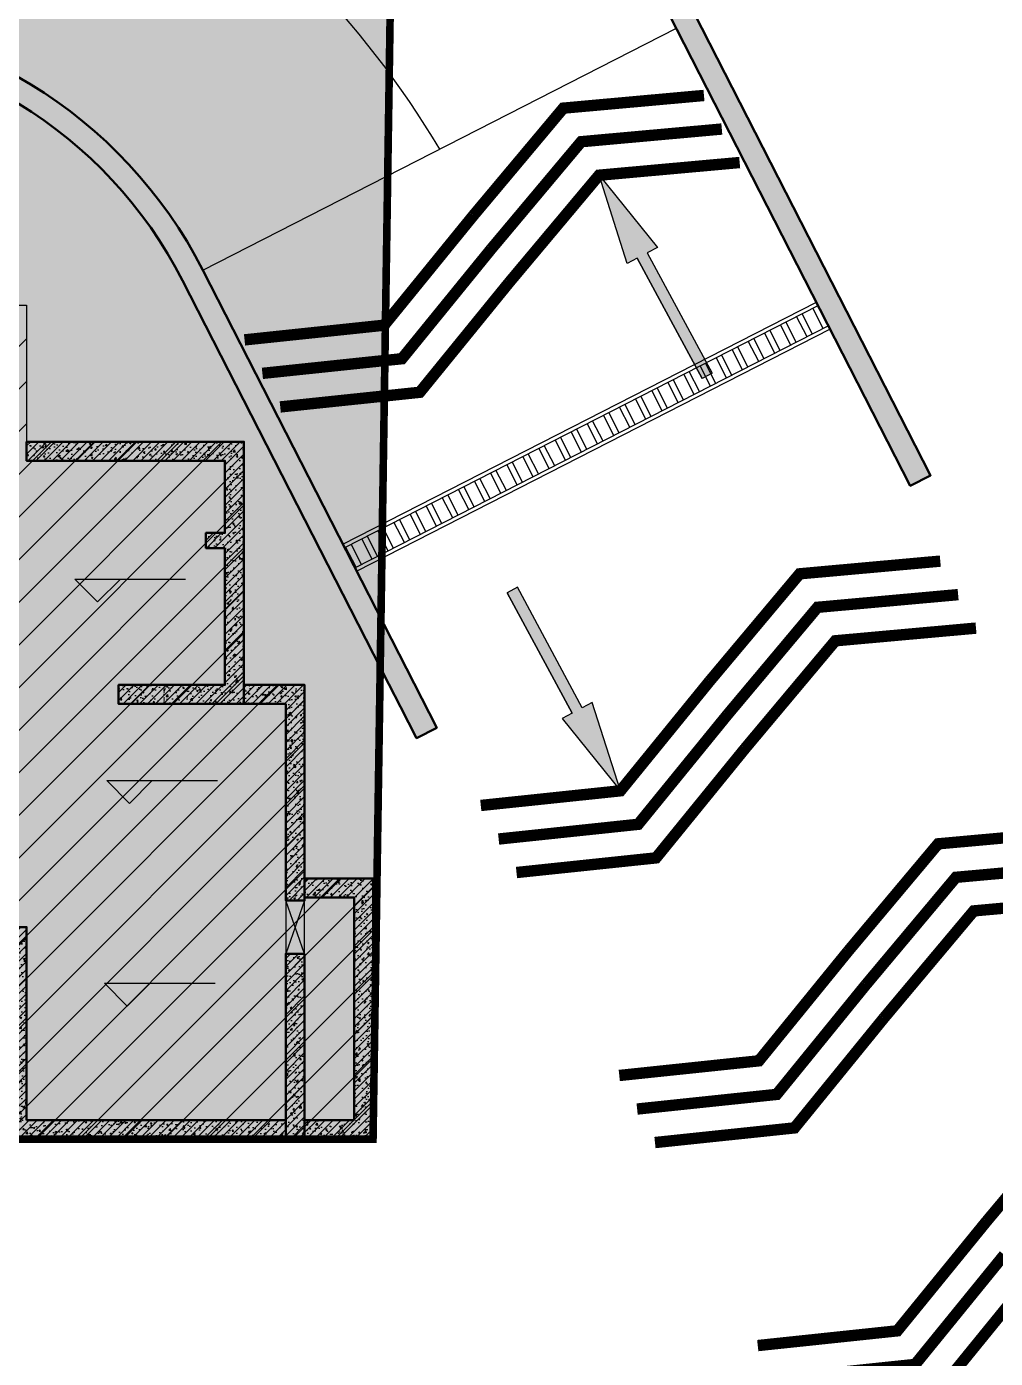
# Model space of a CAD drawing. Extents: x -1338203 to 1886333, y -530034 to 1031844.
# Drawn here: x 808017 to 820769, y 177562 to 195095 of the extents above; entities that cross this region are included whole.
import ezdxf

# ---------------------------------------------------------------- set-up
doc = ezdxf.new("R2010")
doc.units = 0
doc.header["$LTSCALE"] = 1000
doc.header["$MEASUREMENT"] = 0
for name, color, linetype in [('0A-A-SYMB', 13, 'Continuous'), ('A-001-平面参照B1$0$$AUDIT-BAD-LAYER', 7, 'Continuous'), ('A-001-平面参照B1$0$A-001-平面参照B1$0$A001-消防道路与扑救场地参照$0$0A-DETL-HATH', 8, 'Continuous'), ('A-001-平面参照B1$0$A-001-平面参照B1$0$A001-消防道路与扑救场地参照$0$A-001-平面B1$0$0A-P-ROOF-DRAN', 190, 'Continuous'), ('A-06-平面B1$0$0A-A-SYMB-ELEV', 150, 'Continuous'), ('S-06-墙柱B1_1$0$0S-CW-HATCH', 251, 'Continuous'), ('S-06-墙柱B1_1$0$0S-CW-HATCH-UP', 251, 'Continuous'), ('S-06-墙柱B1_1$0$0S-S-HOLE', 55, 'Continuous'), ('S001地下一墙柱$0$S001地下一墙柱$0$0S-CW-HATCH', 251, 'Continuous'), ('S001地下一墙柱$0$S001地下一墙柱$0$0S-CW-HATCH-UP', 251, 'Continuous'), ('地面指向箭头', 7, 'Continuous'), ('坡道线', 7, 'Continuous')]:
    doc.layers.add(name, color=color, linetype=linetype)
doc.layers.add('p-a-wall', color=7, linetype='Continuous', lineweight=50)
doc.layers.add('S001地下一墙柱$0$S001地下一墙柱$0$0S-CW-LINE', color=7, linetype='Continuous', lineweight=50)
doc.layers.add('p-h-walkable', color=7, linetype='Continuous', lineweight=70, true_color=0xf0f0f0)
pattern_1 = [(45, (-164697.56, 574717.22), (-53.0330086, 53.0330086), []), (50, (-164697.56, 574717.22), (215.178055, -18.82564), [22.5, -247.5]), (355, (-164697.56, 574717.22), (-41.6254, 225.65764), [18, -198]), (100.4514, (-164679.63, 574715.65), (173.552815, 206.831863), [19.122057, -210.342634]), (46.1842, (-164697.56, 574777.22), (320.172315, -49.655704), [33.75, -371.25]), (96.6356, (-164670.88, 574773.08), (280.39881, 292.23536), [28.68309, -315.5139]), (351.1842, (-164697.56, 574777.22), (280.39858, 292.23558), [27, -297]), (21, (-164667.56, 574762.22), (179.072116, -120.785667), [22.5, -247.5]), (326, (-164667.56, 574762.22), (72.9946, 217.545014), [18, -198]), (71.4514, (-164652.64, 574752.15), (252.06679, 96.75915), [19.122057, -210.342634]), (37.5, (-164697.56, 574717.22), (3.6479566, 99.868156), [0, -195.6, 0, -201, 0, -198.75]), (7.5, (-164697.56, 574717.22), (78.920861, 118.323514), [0, -114.6, 0, -191.1, 0, -75.75]), (327.5, (-164764.46, 574717.22), (160.146731, -6.7664615), [0, -75, 0, -234, 0, -310.5]), (317.5, (-164794.46, 574717.22), (174.95585, 30.031495), [0, -97.5, 0, -155.4, 0, -220.5])]

# ---------------------------------------------------------------- blocks, each defined once
blk = doc.blocks.new('A-001-平面参照B1')
at = {"layer": 'A-001-平面参照B1$0$A-001-平面参照B1$0$A001-消防道路与扑救场地参照$0$0A-DETL-HATH'}
h = blk.add_hatch(dxfattribs=at)
h.set_pattern_fill('ANSI32', color=256, scale=50, angle=252.0735)
h.set_pattern_definition([(297.073467, (-477063.6, 778597.63), (212.032136, 108.378453), []), (297.073467, (-477098.15, 778490.83), (212.032136, 108.378453), [])])
h.paths.add_polyline_path([(52071, -115465), (52208, -115732), (45975, -118918), (45838, -118651)])
at = {"layer": '0A-A-SYMB'}
blk.add_lwpolyline([(47089, -113408, 0.241485), (37541, -107410), (32748, -107410)], format="xyb", dxfattribs=at)
at = {"layer": 'A-001-平面参照B1$0$$AUDIT-BAD-LAYER'}
blk.add_line((43972, -115001), (50205, -111815), dxfattribs=at)
at = {"layer": 'A-001-平面参照B1$0$A-001-平面参照B1$0$A001-消防道路与扑救场地参照$0$A-001-平面B1$0$0A-P-ROOF-DRAN'}
for points in [[(45815, -118607), (52048, -115421), (52230, -115777), (45997, -118963)], [(52071, -115465), (52208, -115732), (45975, -118918), (45838, -118651)]]:
    blk.add_lwpolyline(points, close=True, dxfattribs=at)
blk = doc.blocks.new('直行')
at = {"layer": '地面指向箭头'}
blk.add_hatch(color=251, dxfattribs=at).paths.add_polyline_path([(-29241, 4059962), (-29466, 4058762), (-29316, 4058762), (-29316, 4056961), (-29166, 4056961), (-29166, 4058762), (-29016, 4058762)])
at = {"layer": '地面指向箭头', "color": 251}
blk.add_lwpolyline([(-29316, 4058762), (-29316, 4056961), (-29316, 4058762), (-29316, 4058762), (-29466, 4058762), (-29241, 4059962), (-29016, 4058762), (-29166, 4058762), (-29166, 4056961), (-29316, 4056961), (-29316, 4056961)], dxfattribs=at)
blk = doc.blocks.new('A$C9cb663f1')
at = {"layer": '坡道线', "color": 251, "const_width": 150}
for points in [[(401249, -169155), (402436, -167739), (404287, -167572)], [(401484, -169596), (402671, -168181), (404522, -168014)], [(401719, -170038), (402906, -168622), (404757, -168455)], [(398239, -170790), (400076, -170597), (401249, -169155)], [(398474, -171231), (400311, -171038), (401484, -169596)], [(398709, -171673), (400546, -171480), (401719, -170038)], [(404360, -175285), (405547, -173870), (407398, -173703)], [(404594, -175727), (405782, -174311), (407633, -174144)], [(404829, -176168), (406016, -174752), (407868, -174585)], [(401349, -176920), (403187, -176727), (404360, -175285)], [(401584, -177362), (403421, -177168), (404594, -175727)], [(401819, -177803), (403656, -177610), (404829, -176168)], [(406183, -178840), (407370, -177425), (409221, -177258)], [(406417, -179282), (407604, -177866), (409456, -177699)], [(406652, -179723), (407839, -178308), (409691, -178141)], [(403172, -180475), (405010, -180282), (406183, -178840)], [(403407, -180917), (405244, -180724), (406417, -179282)], [(403642, -181358), (405479, -181165), (406652, -179723)], [(408006, -182396), (409193, -180980), (411044, -180813)], [(404995, -184031), (406832, -183837), (408006, -182396)], [(405230, -184472), (407067, -184279), (408240, -182837)], [(405465, -184914), (407302, -184720), (408475, -183278)]]:
    blk.add_lwpolyline(points, dxfattribs=at)
at = {"layer": '地面指向箭头', "color": 251, "rotation": 28.28983909355518}
blk.add_blockref('直行', (2352801, -3729810), dxfattribs=at)
at = {"layer": '地面指向箭头', "color": 251, "xscale": -1, "rotation": 208.289839093601}
blk.add_blockref('直行', (-1495211, 3412178), dxfattribs=at)
blk = doc.blocks.new('A-06-平面B1')
at = {"layer": 'A-06-平面B1$0$0A-A-SYMB-ELEV'}
for p, q in [((51025, 4782), (50725, 5082)), ((50725, 5082), (52183, 5082)), ((51025, 4782), (51325, 5082)), ((51444, 2129), (51144, 2429)), ((51144, 2429), (52602, 2429)), ((51444, 2129), (51744, 2429)), ((51415, -539), (51115, -239)), ((51115, -239), (52574, -239)), ((51415, -539), (51715, -239))]:
    blk.add_line(p, q, dxfattribs=at)

msp = doc.modelspace()

# ---------------------------------------------------------------- hatches: boundary and pattern name
at = {"ltscale": 0.002}
h = msp.add_hatch(dxfattribs=at)
h.set_pattern_fill('ANSI31', color=8, scale=250)
h.set_pattern_definition([(45, (321361.53, 273455.2), (-280.633, 280.633), [])])
h.paths.add_polyline_path([(753816.6, 180574.4), (754891.6, 180574.4), (754891.6, 183199.3), (752961.6, 183199.3), (752961.6, 186304.3), (752761.6, 186304.3), (752761.8, 191429.2), (756766.6, 191429.2), (756766.6, 193899.3), (759886.6, 193899.3), (759886.6, 191429.3), (774336.6, 191429.3), (774336.6, 191429.3), (778466.6, 191429.3), (778466.3, 193899.3), (781586.3, 193899.3), (781586.6, 191429.3), (798966.6, 191429.3), (798966.6, 193899.3), (802086.6, 193899.3), (802086.6, 192329.3), (806216.6, 192329.3), (806216.6, 191429.3), (808016.6, 191429.3), (808016.6, 189629.3), (810876.6, 189629.3), (810876.6, 186429.3), (811676.6, 186429.3), (811676.6, 183876), (812576.6, 183876), (812576.6, 180449.3), (804086.6, 180449.3), (804086.6, 179449.3), (804236.6, 179449.3), (804236.6, 179049.3), (797616.6, 179049.3), (797616.6, 179449.3), (797766.6, 179449.3), (797766.6, 180449.3), (782786.6, 180449.3), (782786.6, 179449.3), (782936.6, 179449.3), (782936.6, 179049.3), (776316.6, 179049.3), (776316.6, 179449.3), (776466.6, 179449.3), (776466.6, 180449.3), (761086.6, 180449.3), (761086.6, 179449.3), (761236.6, 179449.3), (761236.6, 179049.3), (753816.6, 179049.3)])
at = {"layer": 'p-h-walkable', "ltscale": 0.002}
h = msp.add_hatch(color=256, dxfattribs=at)
h.dxf.hatch_style = 1
h.paths.add_polyline_path([(633826.6, 244460.7), (640276.6, 244575.6), (640576.6, 234544.8), (645576.7, 234544.6), (645576.7, 209278.9), (732355.9, 209029), (732355.1, 235229.9), (738506.7, 235229.9), (738506.6, 268838.9), (732734.3, 268838.9), (732734.3, 272898.9), (711963.1, 272898.9), (711963.1, 278984.7), (717256.7, 278984.7), (717256.7, 284049), (733571.6, 284135.6), (733996.6, 290449.1), (739216.6, 290449.1), (739766.6, 284299.1), (754626.6, 284299.1), (755296.6, 290449.1), (760516.6, 290449.1), (760816.6, 283049.1), (760816.3, 275879.2), (775122.6, 275879.2), (776006.6, 274138.9), (776006.6, 259429.1), (778716.6, 259429.1), (778716.6, 238849.1), (783416.6, 238849.1), (783416.6, 237229.1), (782066.6, 237229.1), (782066.6, 234429.1), (779546.6, 234429.1), (779546.6, 237129.1), (773916.6, 237129.1), (773916.6, 243229.1), (764306.6, 243225.6), (764306.6, 236639.1), (760766.6, 236639.1), (760766.6, 234429.1), (758246.6, 234429.1), (758246.6, 238649.1), (762116.6, 238649.1), (762116.6, 243225.6), (748656.6, 243225.6), (748756.3, 207529.1), (800106.6, 207528.9), (800206.7, 201639.7), (812908.2, 202239.1), (812576.6, 180449.3), (744206, 180449.3), (744206, 173439), (728556.7, 173439), (728556.6, 122289.1), (746356.6, 122289.1), (750916.6, 132325.6), (842896.6, 132325.6), (843211.6, 121345.6), (839116.6, 121345.6), (839116.6, 93449.1), (864906.6, 93449.1), (864906.6, 79694), (875856.6, 74929.1), (875856.6, 65749.1), (834560.6, 65749.1), (839142.9, 28436.3), (869465.5, 32160.2), (871163.4, 18334), (873704.3, 18646.1), (877328.9, 5540.2), (761876.2, -8638.5), (761133.2, 2082.3), (764950.9, 5291.5), (763253.1, 19116.3), (799242.7, 23536.1), (793807.6, 65749.1), (750756.6, 65749.1), (751556.6, 81645.6), (636016.6, 81645.6), (636016.6, 96345.6), (629416.6, 96345.6), (629416.6, 118203.2), (622306.6, 118203.2), (622286.6, 139083.2), (644406.6, 137003.2), (644406.6, 129968.2), (656656.6, 129968.2), (656406.6, 138083.2), (712156.6, 138083.2), (711856.6, 184449.1), (581811.6, 184349.1), (581826.6, 197199.1), (585876.6, 197449.1), (585976.6, 209279), (629226.6, 209578.9), (628926.8, 236145.4), (633826.6, 236145.6)])
at = {"layer": 'S-06-墙柱B1_1$0$0S-CW-HATCH'}
h = msp.add_hatch(color=256, dxfattribs=at)
h.dxf.hatch_style = 1
h.paths.add_polyline_path([(810626.6, 188229.1), (810376.6, 188229.1), (810376.6, 188429.1), (810626.6, 188429.1), (810626.6, 189379.1), (808016.6, 189379.1), (808016.6, 189629.1), (810626.6, 189629.1), (810876.6, 189629.1), (810876.6, 187989.1), (810876.6, 186179.1), (809226.6, 186179.1), (809226.6, 186429.1), (810626.6, 186429.1), (810626.6, 187989.1)])
h = msp.add_hatch(color=256, dxfattribs=at)
h.dxf.hatch_style = 1
h.paths.add_polyline_path([(811426.6, 183589.1), (811676.6, 183589.1), (811676.6, 186429.1), (810876.6, 186429.1), (810876.6, 186179.1), (811426.6, 186179.1)])
h = msp.add_hatch(color=256, dxfattribs=at)
h.dxf.hatch_style = 1
h.paths.add_polyline_path([(811676.6, 183879.1), (812576.6, 183879.1), (812576.6, 180449.1), (811676.6, 180449.1), (811676.6, 180699.1), (812326.6, 180699.1), (812326.6, 183629.1), (811676.6, 183629.1)])
h = msp.add_hatch(color=256, dxfattribs=at)
h.dxf.hatch_style = 1
h.paths.add_polyline_path([(808016.6, 180699.1), (811426.6, 180699.1), (811426.6, 180449.1), (807766.6, 180449.1), (807766.6, 183239.1), (808016.6, 183239.1)])
h = msp.add_hatch(color=256, dxfattribs=at)
h.dxf.hatch_style = 1
h.paths.add_polyline_path([(811676.6, 182889.1), (811426.6, 182889.1), (811426.6, 180449.1), (811676.6, 180449.1)])
at = {"layer": 'S-06-墙柱B1_1$0$0S-CW-HATCH-UP'}
h = msp.add_hatch(dxfattribs=at)
h.set_pattern_fill('钢筋混凝土', color=256, scale=30)
h.set_pattern_definition(pattern_1)
h.paths.add_polyline_path([(810626.6, 188229.1), (810376.6, 188229.1), (810376.6, 188429.1), (810626.6, 188429.1), (810626.6, 189379.1), (808016.6, 189379.1), (808016.6, 189629.1), (810626.6, 189629.1), (810876.6, 189629.1), (810876.6, 187989.1), (810876.6, 186179.1), (809226.6, 186179.1), (809226.6, 186429.1), (810626.6, 186429.1), (810626.6, 187989.1)])
h = msp.add_hatch(dxfattribs=at)
h.set_pattern_fill('钢筋混凝土', color=256, scale=30)
h.set_pattern_definition(pattern_1)
h.paths.add_polyline_path([(811426.6, 183589.1), (811676.6, 183589.1), (811676.6, 186429.1), (810876.6, 186429.1), (810876.6, 186179.1), (811426.6, 186179.1)])
h = msp.add_hatch(dxfattribs=at)
h.set_pattern_fill('钢筋混凝土', color=256, scale=30)
h.set_pattern_definition([(45, (-4327060.57, 819107.91), (-53.0330086, 53.0330086), []), (50, (-4327060.57, 819107.9), (215.178055, -18.8256405), [22.5, -247.5]), (355, (-4327060.57, 819107.9), (-41.6254, 225.65764), [18, -198]), (100.4514, (-4327042.64, 819106.34), (173.5528145, 206.831863), [19.122057, -210.342634]), (46.1842, (-4327060.57, 819167.9), (320.172315, -49.655704), [33.75, -371.25]), (96.6356, (-4327033.9, 819163.77), (280.398812, 292.235361), [28.683086, -315.5139]), (351.1842, (-4327060.57, 819167.9), (280.398584, 292.23558), [27, -297]), (21, (-4327030.57, 819152.9), (179.0721156, -120.785667), [22.5, -247.5]), (326, (-4327030.57, 819152.9), (72.9946, 217.5450135), [18, -198]), (71.4514, (-4327015.65, 819142.84), (252.0667886, 96.759149), [19.122057, -210.342634]), (37.5, (-4327060.57, 819107.91), (3.6479566, 99.8681561), [0, -195.6, 0, -201, 0, -198.75]), (7.5, (-4327060.57, 819107.91), (78.9208612, 118.3235136), [0, -114.6, 0, -191.1, 0, -75.75]), (327.5, (-4327127.47, 819107.91), (160.1467309, -6.7664615), [0, -75, 0, -234, 0, -310.5]), (317.5, (-4327157.47, 819107.91), (174.9558508, 30.0314947), [0, -97.5, 0, -155.4, 0, -220.5])])
h.paths.add_polyline_path([(811676.6, 183879.1), (812576.6, 183879.1), (812576.6, 180449.1), (811676.6, 180449.1), (811676.6, 180699.1), (812326.6, 180699.1), (812326.6, 183629.1), (811676.6, 183629.1)])
h = msp.add_hatch(dxfattribs=at)
h.set_pattern_fill('钢筋混凝土', color=256, scale=30)
h.set_pattern_definition(pattern_1)
h.paths.add_polyline_path([(808016.6, 180699.1), (811426.6, 180699.1), (811426.6, 180449.1), (807766.6, 180449.1), (807766.6, 183239.1), (808016.6, 183239.1)])
h = msp.add_hatch(dxfattribs=at)
h.set_pattern_fill('钢筋混凝土', color=256, scale=30)
h.set_pattern_definition([(45, (779626.6, 182739.074), (-53.033, 53.033), []), (50, (779626.6, 182739.07), (215.1781, -18.8256), [22.5, -247.5]), (355, (779626.6, 182739.07), (-41.6254, 225.6576), [18, -198]), (100.4514, (779644.53, 182737.5), (173.5528, 206.8319), [19.122, -210.3426]), (46.1842, (779626.6, 182799.07), (320.1723, -49.6557), [33.75, -371.25]), (96.6356, (779653.28, 182794.94), (280.3988, 292.2354), [28.683, -315.514]), (351.1842, (779626.6, 182799.07), (280.3986, 292.2356), [27, -297]), (21, (779656.6, 182784.07), (179.0721, -120.7857), [22.5, -247.5]), (326, (779656.6, 182784.07), (72.9946, 217.545), [18, -198]), (71.4514, (779671.52, 182774), (252.0668, 96.7591), [19.122, -210.3426]), (37.5, (779626.6, 182739.074), (3.64796, 99.86816), [0, -195.6, 0, -201, 0, -198.75]), (7.5, (779626.6, 182739.07), (78.92086, 118.3235), [0, -114.6, 0, -191.1, 0, -75.75]), (327.5, (779559.7, 182739.074), (160.14673, -6.76646), [0, -75, 0, -234, 0, -310.5]), (317.5, (779529.7, 182739.07), (174.95585, 30.0315), [0, -97.5, 0, -155.4, 0, -220.5])])
h.paths.add_polyline_path([(811676.6, 182889.1), (811426.6, 182889.1), (811426.6, 180449.1), (811676.6, 180449.1)])
at = {"layer": 'S001地下一墙柱$0$S001地下一墙柱$0$0S-CW-HATCH', "ltscale": 0.002}
h = msp.add_hatch(color=256, dxfattribs=at)
h.dxf.hatch_style = 1
h.paths.add_polyline_path([(800606.6, 202539.1), (813091.8, 202539.1), (819916.3, 189187.6), (819649.2, 189051), (812908.2, 202239.1), (800606.6, 202239.1)])
h = msp.add_hatch(color=256, dxfattribs=at)
h.dxf.hatch_style = 1
edge = h.paths.add_edge_path()
edge.add_line((802606.6, 194939.1), (804861.5, 194939.1))
edge.add_arc((804861.5, 189089.1), 5850, 27.07338, 90, ccw=False)
edge.add_line((810070.5, 191751.6), (812785.9, 186439.1))
edge.add_line((812785.9, 186439.1), (812939.3, 186139.1))
edge.add_line((812939.3, 186139.1), (813149.1, 185728.6))
edge.add_line((813149.1, 185728.6), (813416.2, 185865.1))
edge.add_line((813416.2, 185865.1), (810337.6, 191888.2))
edge.add_arc((804861.5, 189089.1), 6150, 27.07338, 90)
edge.add_line((804861.5, 195239.1), (802606.6, 195239.1))
edge.add_line((802606.6, 195239.1), (802606.6, 194939.1))
at = {"layer": 'S001地下一墙柱$0$S001地下一墙柱$0$0S-CW-HATCH-UP', "ltscale": 0.002}
h = msp.add_hatch(dxfattribs=at)
h.set_pattern_fill('钢筋混凝土', color=256, scale=30)
h.set_pattern_definition([(45, (-8e-05, 0.01), (-53.0330086, 53.0330086), []), (50, (-8e-05, 0.01), (215.178055, -18.82564), [22.5, -247.5]), (355, (-8e-05, 0.01), (-41.6254, 225.65764), [18, -198]), (100.4514, (17.93, -1.56), (173.552815, 206.831863), [19.122057, -210.342634]), (46.1842, (-8e-05, 60), (320.172315, -49.655704), [33.75, -371.25]), (96.6356, (26.68, 55.87), (280.39881, 292.23536), [28.68309, -315.5139]), (351.1842, (-8e-05, 60), (280.39858, 292.23558), [27, -297]), (21, (30, 45.01), (179.072116, -120.785667), [22.5, -247.5]), (326, (30, 45), (72.9946, 217.545014), [18, -198]), (71.4514, (44.92, 34.94), (252.06679, 96.75915), [19.122057, -210.342634]), (37.5, (-8e-05, 0.01), (3.6479566, 99.868156), [0, -195.6, 0, -201, 0, -198.75]), (7.5, (-8e-05, 0.01), (78.920861, 118.323514), [0, -114.6, 0, -191.1, 0, -75.75]), (327.5, (-66.9, 0.01), (160.146731, -6.7664615), [0, -75, 0, -234, 0, -310.5]), (317.5, (-96.9, 0.01), (174.95585, 30.031495), [0, -97.5, 0, -155.4, 0, -220.5])])
h.paths.add_polyline_path([(800606.6, 202539.1), (813091.8, 202539.1), (819916.3, 189187.6), (819649.2, 189051), (812908.2, 202239.1), (800606.6, 202239.1)])
h = msp.add_hatch(dxfattribs=at)
h.set_pattern_fill('钢筋混凝土', color=256, scale=30)
h.set_pattern_definition([(45, (-8e-05, 0.01), (-53.0330086, 53.0330086), []), (50, (-8e-05, 0.01), (215.178055, -18.82564), [22.5, -247.5]), (355, (-8e-05, 0.01), (-41.6254, 225.65764), [18, -198]), (100.4514, (17.93, -1.56), (173.552815, 206.831863), [19.122057, -210.342634]), (46.1842, (-8e-05, 60), (320.172315, -49.655704), [33.75, -371.25]), (96.6356, (26.68, 55.87), (280.39881, 292.23536), [28.68309, -315.5139]), (351.1842, (-8e-05, 60), (280.39858, 292.23558), [27, -297]), (21, (30, 45.01), (179.072116, -120.785667), [22.5, -247.5]), (326, (30, 45), (72.9946, 217.545014), [18, -198]), (71.4514, (44.92, 34.94), (252.06679, 96.75915), [19.122057, -210.342634]), (37.5, (-8e-05, 0.01), (3.6479566, 99.868156), [0, -195.6, 0, -201, 0, -198.75]), (7.5, (-8e-05, 0.01), (78.920861, 118.323514), [0, -114.6, 0, -191.1, 0, -75.75]), (327.5, (-66.9, 0.01), (160.146731, -6.7664615), [0, -75, 0, -234, 0, -310.5]), (317.5, (-96.9, 0.01), (174.95585, 30.031495), [0, -97.5, 0, -155.4, 0, -220.5])])
edge = h.paths.add_edge_path()
edge.add_line((802606.6, 194939.1), (804861.5, 194939.1))
edge.add_arc((804861.5, 189089.1), 5850, 27.07338, 90, ccw=False)
edge.add_line((810070.5, 191751.6), (812785.9, 186439.1))
edge.add_line((812785.9, 186439.1), (812939.3, 186139.1))
edge.add_line((812939.3, 186139.1), (813149.1, 185728.6))
edge.add_line((813149.1, 185728.6), (813416.2, 185865.1))
edge.add_line((813416.2, 185865.1), (810337.6, 191888.2))
edge.add_arc((804861.5, 189089.1), 6150, 27.07338, 90)
edge.add_line((804861.5, 195239.1), (802606.6, 195239.1))
edge.add_line((802606.6, 195239.1), (802606.6, 194939.1))

# ---------------------------------------------------------------- linework, layer by layer
at = {"color": 3, "elevation": 83850, "flags": 128}
msp.add_lwpolyline([(781586.6, 191429.3), (798966.6, 191429.3), (798966.6, 193899.3), (802086.6, 193899.3), (802086.6, 192329.3), (806216.6, 192329.3), (806216.6, 191429.3), (808016.6, 191429.3), (808016.6, 189629.3), (810876.6, 189629.3), (810876.6, 186429.3), (811676.6, 186429.3), (811676.6, 183876), (812576.6, 183876), (812576.6, 180449.3), (804086.6, 180449.3), (804086.6, 179449.3), (804236.6, 179449.3), (804236.6, 179049.3), (797616.6, 179049.3), (797616.6, 179449.3), (797766.6, 179449.3), (797766.6, 180449.3), (782786.6, 180449.3)], dxfattribs=at)
at = {"layer": 'p-a-wall', "flags": 128}
for points in [[(810626.6, 188229.1), (810376.6, 188229.1), (810376.6, 188429.1), (810626.6, 188429.1), (810626.6, 189379.1), (808016.6, 189379.1), (808016.6, 189629.1), (810626.6, 189629.1), (810876.6, 189629.1), (810876.6, 187989.1), (810876.6, 186179.1), (809226.6, 186179.1), (809226.6, 186429.1), (810626.6, 186429.1), (810626.6, 187989.1)], [(811426.6, 183589.1), (811676.6, 183589.1), (811676.6, 186429.1), (811676.6, 186429.1), (811676.6, 186429.1), (810876.6, 186429.1), (810876.6, 186179.1), (811426.6, 186179.1), (811426.6, 186179.1)], [(811676.6, 183879.1), (812576.6, 183879.1), (812576.6, 180449.1), (811676.6, 180449.1), (811676.6, 180699.1), (812326.6, 180699.1), (812326.6, 183629.1), (811676.6, 183629.1)], [(808016.6, 180699.1), (811426.6, 180699.1), (811426.6, 180449.1), (807766.6, 180449.1), (807766.6, 183239.1), (808016.6, 183239.1)]]:
    msp.add_lwpolyline(points, close=True, dxfattribs=at)
at = {"layer": 'p-a-wall', "elevation": 2850000, "flags": 128}
msp.add_lwpolyline([(811676.6, 182889.1), (811426.6, 182889.1), (811426.6, 180449.1), (811676.6, 180449.1)], close=True, dxfattribs=at)
at = {"layer": 'p-h-walkable', "ltscale": 0.002, "const_width": 100}
msp.add_lwpolyline([(748756.3, 207529.1), (800106.6, 207528.9), (800206.7, 201639.7), (812908.2, 202239.1), (812576.6, 180449.3), (744206, 180449.3)], dxfattribs=at)
at = {"layer": 'S-06-墙柱B1_1$0$0S-S-HOLE', "elevation": 2850000}
msp.add_lwpolyline([(811676.6, 183589.1), (811426.6, 183589.1), (811426.6, 182889.1), (811676.6, 182889.1)], close=True, dxfattribs=at)
for points in [[(811676.6, 183589.1), (811426.6, 182889.1)], [(811676.6, 182889.1), (811426.6, 183589.1)]]:
    msp.add_lwpolyline(points, dxfattribs=at)
at = {"layer": 'S001地下一墙柱$0$S001地下一墙柱$0$0S-CW-LINE', "ltscale": 0.002}
msp.add_lwpolyline([(800606.6, 202539.1), (813091.8, 202539.1), (819916.3, 189187.6), (819649.2, 189051), (812908.2, 202239.1), (800606.6, 202239.1)], close=True, dxfattribs=at)
msp.add_lwpolyline([(802606.6, 194939.1), (804861.5, 194939.1, -0.2816836), (810070.5, 191751.6), (812785.9, 186439.1), (812785.9, 186439.1), (812939.3, 186139.1), (812939.3, 186139.1), (813149.1, 185728.6), (813416.2, 185865.1), (810337.6, 191888.2, 0.2816836), (804861.5, 195239.1, 0.0000008), (802606.6, 195239.1)], format="xyb", close=True, dxfattribs=at)

# ---------------------------------------------------------------- block references
msp.add_blockref('A-001-平面参照B1', (766365.4, 306889.1))
at = {"ltscale": 0.002}
for name, p in [('A$C9cb663f1', (412646.2, 361761.3)), ('A-06-平面B1', (757926.6, 182739.1, 83850))]:
    msp.add_blockref(name, p, dxfattribs=at)

doc.saveas('drawing.dxf')
